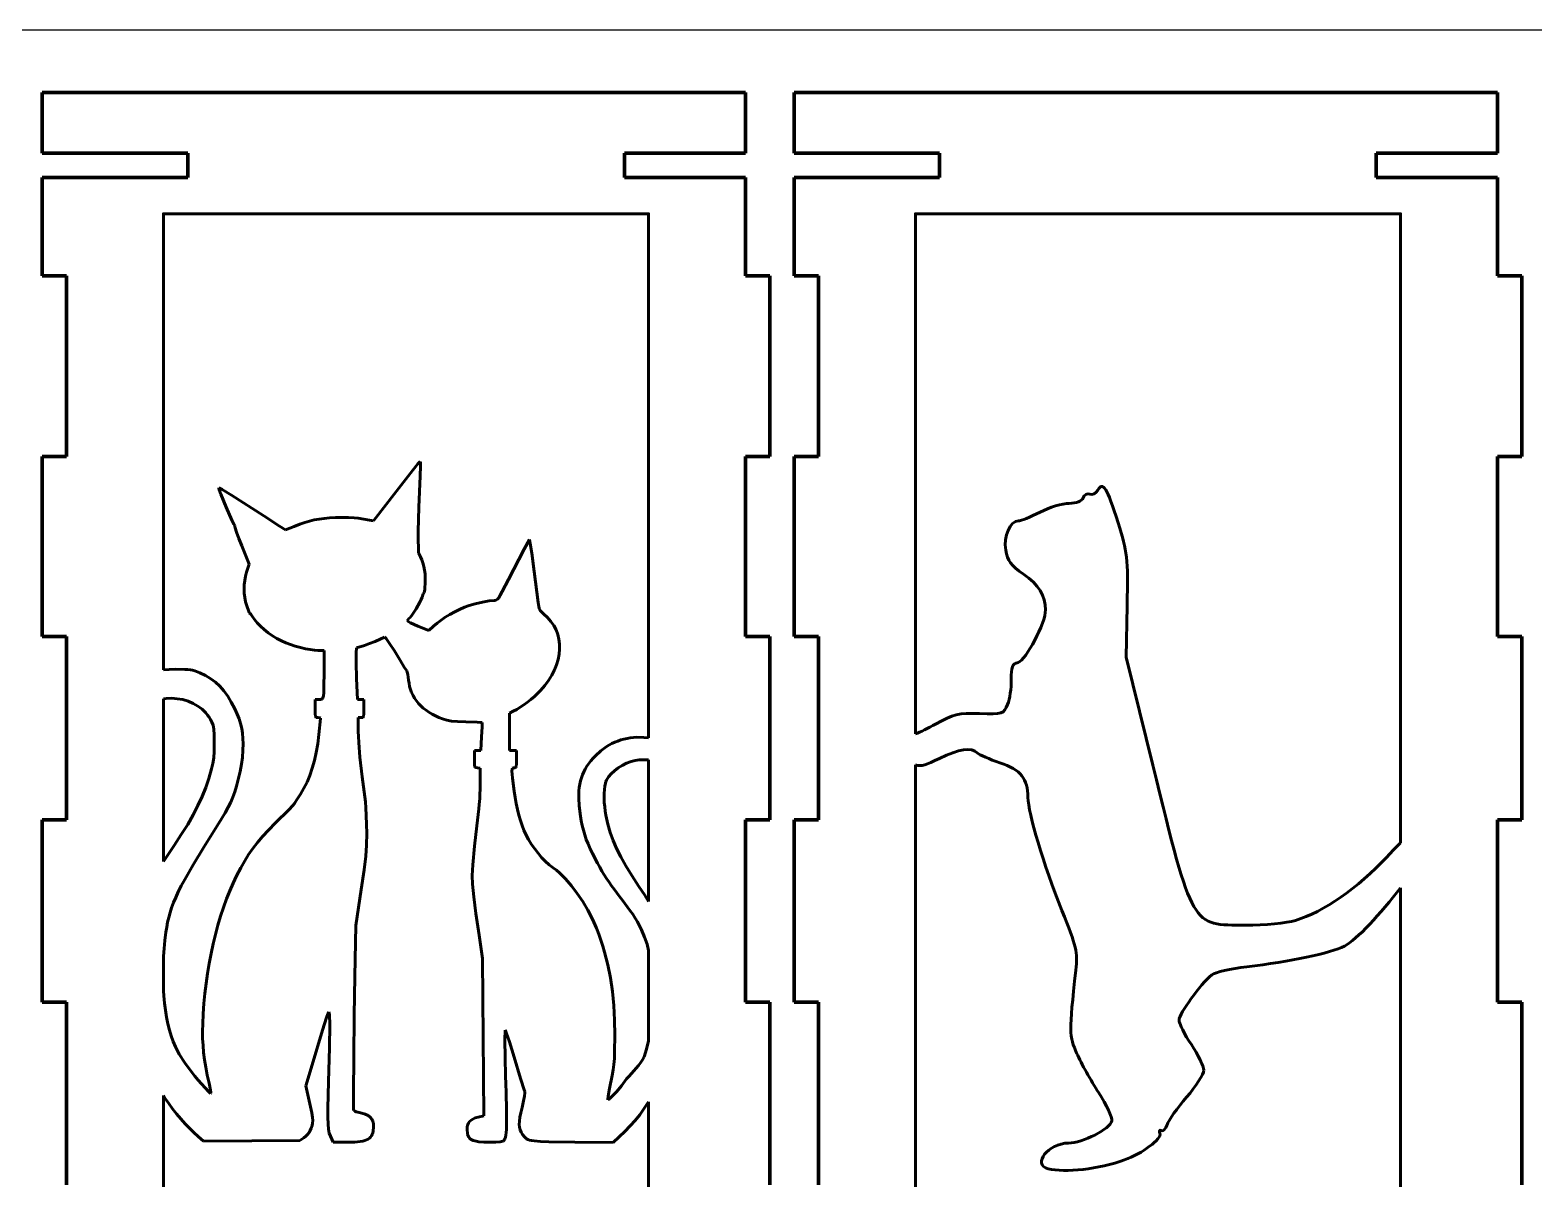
# Model space of a CAD drawing. Header units: millimetres. Extents: x 0 to 650, y 0 to 320.
# Drawn here: x 128 to 376, y 130.6 to 320 of the extents above; entities that cross this region are included whole.
import ezdxf

# ---------------------------------------------------------------- set-up
doc = ezdxf.new("R2010")
doc.units = ezdxf.units.MM
doc.layers.get('0').update_dxf_attribs({"lineweight": 70})
doc.layers.add('Внутренний контур', color=110, linetype='Continuous')
doc.layers.add('Отверстия', color=220, linetype='Continuous', lineweight=60)

msp = doc.modelspace()

# ---------------------------------------------------------------- linework, layer by layer
at = {"ltscale": 4}
for p, q in [((130, 299.72), (130, 309.72)), ((130, 309.72), (246, 309.72)), ((246, 299.72), (246, 309.72)), ((246, 299.72), (246, 309.72)), ((254, 299.72), (254, 309.72)), ((254, 309.72), (370, 309.72)), ((370, 299.72), (370, 309.72)), ((130, 299.72), (154, 299.72)), ((154, 299.72), (154, 295.72)), ((226, 299.72), (226, 295.72)), ((246, 299.72), (226, 299.72)), ((254, 299.72), (278, 299.72)), ((278, 299.72), (278, 295.72)), ((350, 299.72), (350, 295.72)), ((370, 299.72), (350, 299.72)), ((130, 279.51), (130, 295.72)), ((154, 295.72), (130, 295.72)), ((226, 295.72), (246, 295.72)), ((246, 279.51), (246, 295.72)), ((246, 279.51), (246, 295.72)), ((254, 279.5), (254, 295.72)), ((278, 295.72), (254, 295.72)), ((350, 295.72), (370, 295.72)), ((370, 279.5), (370, 295.72)), ((134, 279.51), (130, 279.51)), ((134, 249.72), (134, 279.51)), ((250, 279.51), (246, 279.51)), ((250, 279.51), (246, 279.51)), ((250, 249.72), (250, 279.51)), ((250, 249.72), (250, 279.51)), ((258, 279.5), (254, 279.5)), ((258, 249.72), (258, 279.5)), ((374, 279.5), (370, 279.5)), ((374, 249.72), (374, 279.5)), ((130, 220.04), (130, 249.72)), ((130, 249.72), (134, 249.72)), ((246, 220.04), (246, 249.72)), ((246, 249.72), (250, 249.72)), ((246, 220.04), (246, 249.72)), ((246, 249.72), (250, 249.72)), ((254, 220.03), (254, 249.72)), ((254, 249.72), (258, 249.72)), ((370, 220.03), (370, 249.72)), ((370, 249.72), (374, 249.72)), ((134, 220.04), (130, 220.04)), ((134, 189.78), (134, 220.04)), ((250, 220.04), (246, 220.04)), ((250, 220.04), (246, 220.04)), ((250, 189.78), (250, 220.04)), ((250, 189.78), (250, 220.04)), ((258, 220.03), (254, 220.03)), ((258, 189.78), (258, 220.03)), ((374, 220.03), (370, 220.03)), ((374, 189.78), (374, 220.03)), ((130, 159.72), (130, 189.78)), ((130, 189.78), (134, 189.78)), ((246, 159.72), (246, 189.78)), ((246, 189.78), (250, 189.78)), ((246, 159.72), (246, 189.78)), ((246, 189.78), (250, 189.78)), ((254, 159.72), (254, 189.78)), ((254, 189.78), (258, 189.78)), ((370, 159.72), (370, 189.78)), ((370, 189.78), (374, 189.78)), ((134, 159.72), (130, 159.72)), ((134, 129.63), (134, 159.72)), ((250, 159.72), (246, 159.72)), ((250, 159.72), (246, 159.72)), ((250, 129.63), (250, 159.72)), ((250, 129.63), (250, 159.72)), ((258, 159.72), (254, 159.72)), ((258, 129.62), (258, 159.72)), ((374, 159.72), (370, 159.72)), ((374, 129.62), (374, 159.72))]:
    msp.add_line(p, q, dxfattribs=at)
at = {"layer": 'Внутренний контур'}
msp.add_lwpolyline([(0, 0), (650, 0), (650, 320), (0, 320)], close=True, dxfattribs=at)
at = {"layer": 'Отверстия'}
for p, q in [((191.96, 248.48), (191.1, 247.44)), ((192.31, 248.87), (191.96, 248.48)), ((192.34, 248.82), (192.31, 248.87)), ((192.37, 248.68), (192.34, 248.82)), ((192.35, 246.48), (192.39, 248.17)), ((192.39, 248.17), (192.37, 248.68)), ((191.1, 247.44), (188.41, 243.99)), ((192.13, 241.34), (192.35, 246.48)), ((159.69, 244.23), (159.14, 244.53)), ((159.14, 244.53), (159.15, 244.43)), ((159.15, 244.43), (159.21, 244.21)), ((159.21, 244.21), (159.48, 243.47)), ((159.48, 243.47), (160.35, 241.32)), ((161.2, 243.3), (159.69, 244.23)), ((166.54, 239.9), (161.2, 243.3)), ((188.41, 243.99), (184.65, 239.11)), ((160.35, 241.32), (161.27, 239.21)), ((192.02, 237.35), (192.13, 241.34)), ((161.27, 239.21), (161.6, 238.54)), ((161.6, 238.54), (161.7, 238.37)), ((161.7, 238.37), (161.75, 238.32)), ((161.75, 238.32), (161.83, 238.35)), ((161.83, 238.35), (161.79, 238.24)), ((161.79, 238.24), (161.79, 238.14)), ((161.79, 238.14), (161.83, 237.92)), ((169.13, 238.23), (166.54, 239.9)), ((170.13, 237.59), (169.13, 238.23)), ((171.57, 238.18), (170.13, 237.59)), ((172.47, 238.52), (171.57, 238.18)), ((173.3, 238.81), (172.47, 238.52)), ((174.09, 239.05), (173.3, 238.81)), ((174.87, 239.24), (174.09, 239.05)), ((175.67, 239.38), (174.87, 239.24)), ((176.5, 239.49), (175.67, 239.38)), ((177.39, 239.57), (176.5, 239.49)), ((178.37, 239.62), (177.39, 239.57)), ((179.47, 239.65), (178.37, 239.62)), ((180.53, 239.64), (179.47, 239.65)), ((181.44, 239.6), (180.53, 239.64)), ((182.12, 239.52), (181.44, 239.6)), ((184, 239.22), (182.12, 239.52)), ((184.65, 239.11), (184, 239.22)), ((161.83, 237.92), (162.06, 237.2)), ((162.06, 237.2), (162.43, 236.18)), ((162.43, 236.18), (162.9, 234.98)), ((192.01, 235.84), (192.02, 237.35)), ((192.03, 234.69), (192.01, 235.84)), ((210.35, 236.01), (209.5, 234.42)), ((210.49, 235.36), (210.35, 236.01)), ((162.9, 234.98), (164.13, 231.92)), ((192.07, 233.93), (192.03, 234.69)), ((192.1, 233.7), (192.07, 233.93)), ((192.14, 233.58), (192.1, 233.7)), ((192.39, 233.15), (192.14, 233.58)), ((192.6, 232.67), (192.39, 233.15)), ((209.5, 234.42), (206.88, 229.4)), ((210.73, 233.74), (210.49, 235.36)), ((211.12, 230.76), (210.73, 233.74)), ((164.13, 231.92), (163.71, 230.64)), ((192.78, 232.14), (192.6, 232.67)), ((192.93, 231.57), (192.78, 232.14)), ((193.05, 230.96), (192.93, 231.57)), ((193.13, 230.34), (193.05, 230.96)), ((211.78, 225.61), (211.12, 230.76)), ((163.31, 228.55), (163.28, 227.84)), ((163.39, 229.26), (163.31, 228.55)), ((163.52, 229.95), (163.39, 229.26)), ((163.71, 230.64), (163.52, 229.95)), ((193.1, 227.8), (193.17, 229.04)), ((193.17, 229.69), (193.13, 230.34)), ((193.17, 229.04), (193.17, 229.69)), ((206.88, 229.4), (205.87, 227.44)), ((163.28, 227.84), (163.31, 227.14)), ((163.31, 227.14), (163.39, 226.44)), ((163.39, 226.44), (163.53, 225.76)), ((163.53, 225.76), (163.72, 225.09)), ((192.28, 225.66), (192.5, 226.13)), ((192.5, 226.13), (192.64, 226.49)), ((192.64, 226.49), (192.84, 227.06)), ((192.84, 227.06), (192.93, 227.23)), ((192.93, 227.23), (193, 227.29)), ((193, 227.29), (193.05, 227.43)), ((193.05, 227.43), (193.1, 227.8)), ((202.6, 225.69), (201.41, 225.42)), ((203.73, 225.9), (202.6, 225.69)), ((204.52, 225.98), (203.73, 225.9)), ((204.73, 225.98), (204.52, 225.98)), ((204.9, 226.04), (204.73, 225.98)), ((205.08, 226.17), (204.9, 226.04)), ((205.28, 226.42), (205.08, 226.17)), ((205.54, 226.83), (205.28, 226.42)), ((205.87, 227.44), (205.54, 226.83)), ((163.72, 225.09), (164.06, 224.15)), ((164.06, 224.15), (164.18, 223.89)), ((164.18, 223.89), (164.25, 223.81)), ((164.25, 223.81), (164.31, 223.81)), ((164.31, 223.81), (164.4, 223.72)), ((164.4, 223.72), (164.64, 223.36)), ((164.64, 223.36), (164.99, 222.83)), ((190.47, 222.97), (190.71, 223.22)), ((190.71, 223.22), (191, 223.59)), ((191, 223.59), (191.66, 224.59)), ((191.66, 224.59), (192.28, 225.66)), ((196.48, 223.21), (195.77, 222.73)), ((197.24, 223.67), (196.48, 223.21)), ((198.03, 224.1), (197.24, 223.67)), ((198.83, 224.49), (198.03, 224.1)), ((199.63, 224.84), (198.83, 224.49)), ((200.43, 225.14), (199.63, 224.84)), ((201.41, 225.42), (200.43, 225.14)), ((211.89, 224.94), (211.78, 225.61)), ((211.95, 224.69), (211.89, 224.94)), ((212.03, 224.49), (211.95, 224.69)), ((212.14, 224.31), (212.03, 224.49)), ((212.28, 224.15), (212.14, 224.31)), ((212.69, 223.77), (212.28, 224.15)), ((213.34, 223.17), (212.69, 223.77)), ((164.99, 222.83), (165.44, 222.28)), ((165.44, 222.28), (165.98, 221.72)), ((165.98, 221.72), (166.59, 221.17)), ((166.59, 221.17), (167.26, 220.64)), ((190.19, 222.6), (190.27, 222.77)), ((190.33, 222.49), (190.19, 222.6)), ((190.27, 222.77), (190.47, 222.97)), ((190.71, 222.3), (190.33, 222.49)), ((191.96, 221.75), (190.71, 222.3)), ((193.74, 221.03), (191.96, 221.75)), ((194.52, 221.74), (193.74, 221.03)), ((195.11, 222.24), (194.52, 221.74)), ((195.77, 222.73), (195.11, 222.24)), ((213.9, 222.52), (213.34, 223.17)), ((214.36, 221.84), (213.9, 222.52)), ((214.74, 221.11), (214.36, 221.84)), ((215.02, 220.35), (214.74, 221.11)), ((167.26, 220.64), (167.98, 220.15)), ((167.98, 220.15), (168.72, 219.69)), ((168.72, 219.69), (169.48, 219.29)), ((169.48, 219.29), (170.15, 219)), ((170.15, 219), (170.92, 218.71)), ((170.92, 218.71), (171.74, 218.45)), ((171.74, 218.45), (172.58, 218.21)), ((181.84, 218.13), (183.15, 218.56)), ((183.15, 218.56), (184, 218.85)), ((184, 218.85), (184.89, 219.2)), ((184.89, 219.2), (185.74, 219.57)), ((185.74, 219.57), (186.47, 219.92)), ((186.47, 219.92), (186.56, 219.87)), ((186.56, 219.87), (186.74, 219.67)), ((186.74, 219.67), (187.3, 218.88)), ((187.3, 218.88), (188.09, 217.63)), ((215.21, 219.56), (215.02, 220.35)), ((215.31, 218.75), (215.21, 219.56)), ((215.33, 217.93), (215.31, 218.75)), ((172.58, 218.21), (173.41, 218.01)), ((173.41, 218.01), (174.2, 217.85)), ((174.2, 217.85), (174.9, 217.75)), ((174.9, 217.75), (175.48, 217.72)), ((175.48, 217.72), (176.49, 217.72)), ((176.49, 217.72), (176.49, 214.27)), ((181.77, 217.31), (181.84, 218.13)), ((181.77, 215.73), (181.77, 217.31)), ((188.09, 217.63), (189.06, 216.03)), ((189.06, 216.03), (189.71, 214.95)), ((214.81, 215.36), (215.07, 216.23)), ((215.07, 216.23), (215.24, 217.08)), ((215.24, 217.08), (215.33, 217.93)), ((150.96, 214.6), (150, 214.54)), ((151.99, 214.62), (150.96, 214.6)), ((153.5, 214.6), (151.99, 214.62)), ((154.02, 214.58), (153.5, 214.6)), ((154.44, 214.53), (154.02, 214.58)), ((154.81, 214.46), (154.44, 214.53)), ((155.16, 214.36), (154.81, 214.46)), ((155.97, 214.03), (155.16, 214.36)), ((156.94, 213.57), (155.97, 214.03)), ((157.81, 213.05), (156.94, 213.57)), ((176.49, 214.27), (176.45, 211.66)), ((181.84, 213.07), (181.77, 215.73)), ((189.71, 214.95), (190.11, 214.34)), ((190.11, 214.34), (190.2, 214.13)), ((190.2, 214.13), (190.29, 213.78)), ((190.29, 213.78), (190.37, 213.33)), ((190.37, 213.33), (190.42, 212.83)), ((213.49, 212.78), (214.02, 213.64)), ((214.02, 213.64), (214.46, 214.5)), ((214.46, 214.5), (214.81, 215.36)), ((158.59, 212.47), (157.81, 213.05)), ((159.31, 211.82), (158.59, 212.47)), ((159.97, 211.06), (159.31, 211.82)), ((160.59, 210.2), (159.97, 211.06)), ((176.45, 211.66), (176.42, 210.73)), ((181.97, 209.65), (181.84, 213.07)), ((190.42, 212.83), (190.49, 212.3)), ((190.49, 212.3), (190.59, 211.78)), ((190.59, 211.78), (190.74, 211.28)), ((190.74, 211.28), (190.92, 210.79)), ((211.68, 210.62), (212.16, 211.11)), ((212.16, 211.11), (212.87, 211.94)), ((212.87, 211.94), (213.49, 212.78)), ((150, 209.76), (150.42, 209.81)), ((150.42, 209.81), (151.36, 209.84)), ((151.36, 209.84), (152.28, 209.77)), ((152.28, 209.77), (153.18, 209.61)), ((153.18, 209.61), (154.06, 209.35)), ((154.06, 209.35), (154.88, 209)), ((154.88, 209), (155.66, 208.56)), ((155.66, 208.56), (156.02, 208.31)), ((161.18, 209.22), (160.59, 210.2)), ((161.76, 208.11), (161.18, 209.22)), ((175.62, 209.65), (174.99, 209.65)), ((174.99, 209.65), (174.99, 208.14)), ((175.96, 209.66), (175.62, 209.65)), ((176.08, 209.69), (175.96, 209.66)), ((176.17, 209.74), (176.08, 209.69)), ((176.24, 209.82), (176.17, 209.74)), ((176.29, 209.92), (176.24, 209.82)), ((176.37, 210.23), (176.29, 209.92)), ((176.42, 210.73), (176.37, 210.23)), ((182.52, 209.65), (181.97, 209.65)), ((183.06, 209.65), (182.52, 209.65)), ((183.06, 208.14), (183.06, 209.65)), ((190.92, 210.79), (191.15, 210.31)), ((191.15, 210.31), (191.42, 209.85)), ((191.42, 209.85), (191.72, 209.41)), ((191.72, 209.41), (192.06, 208.99)), ((192.06, 208.99), (192.44, 208.59)), ((192.44, 208.59), (192.85, 208.21)), ((208.25, 207.99), (208.83, 208.35)), ((208.83, 208.35), (209.43, 208.75)), ((209.43, 208.75), (210.02, 209.18)), ((210.02, 209.18), (210.6, 209.65)), ((210.6, 209.65), (211.16, 210.13)), ((211.16, 210.13), (211.68, 210.62)), ((156.02, 208.31), (156.36, 208.03)), ((156.36, 208.03), (156.69, 207.73)), ((156.69, 207.73), (156.99, 207.42)), ((156.99, 207.42), (157.27, 207.07)), ((157.27, 207.07), (157.53, 206.71)), ((157.53, 206.71), (157.76, 206.33)), ((157.76, 206.33), (157.97, 205.92)), ((157.97, 205.92), (158.18, 205.38)), ((162.15, 207.24), (161.76, 208.11)), ((162.47, 206.43), (162.15, 207.24)), ((162.72, 205.65), (162.47, 206.43)), ((174.99, 208.14), (175, 207.29)), ((175, 207.29), (175.05, 206.84)), ((175.05, 206.84), (175.1, 206.73)), ((175.1, 206.73), (175.19, 206.67)), ((175.19, 206.67), (175.46, 206.64)), ((175.46, 206.64), (175.79, 206.6)), ((175.92, 206.5), (175.64, 203.85)), ((175.79, 206.6), (175.89, 206.56)), ((175.89, 206.56), (175.92, 206.5)), ((182.12, 204.36), (182.12, 206.64)), ((182.12, 206.64), (182.59, 206.64)), ((182.59, 206.64), (182.86, 206.67)), ((182.86, 206.67), (182.94, 206.73)), ((182.94, 206.73), (183, 206.84)), ((183, 206.84), (183.05, 207.29)), ((183.05, 207.29), (183.06, 208.14)), ((192.85, 208.21), (193.3, 207.85)), ((193.3, 207.85), (193.78, 207.52)), ((193.78, 207.52), (194.3, 207.21)), ((194.3, 207.21), (194.85, 206.92)), ((194.85, 206.92), (195.42, 206.66)), ((195.42, 206.66), (196.03, 206.43)), ((196.03, 206.43), (196.74, 206.21)), ((196.74, 206.21), (197.5, 206.08)), ((197.5, 206.08), (198.48, 206)), ((198.48, 206), (199.84, 205.95)), ((199.84, 205.95), (201.71, 205.89)), ((201.71, 205.89), (202.29, 205.85)), ((202.29, 205.85), (202.53, 205.82)), ((207.08, 207.38), (207.69, 207.69)), ((207.08, 204.29), (207.08, 207.38)), ((207.69, 207.69), (208.25, 207.99)), ((158.18, 205.38), (158.25, 205.08)), ((158.25, 205.08), (158.3, 204.75)), ((158.3, 204.75), (158.36, 203.83)), ((158.36, 203.83), (158.37, 202.42)), ((162.91, 204.86), (162.72, 205.65)), ((163.04, 204.06), (162.91, 204.86)), ((163.11, 203.22), (163.04, 204.06)), ((175.64, 203.85), (175.44, 202.32)), ((182.14, 203.53), (182.12, 204.36)), ((182.19, 202.56), (182.14, 203.53)), ((202.47, 203.47), (202.34, 201.2)), ((202.54, 205.1), (202.47, 203.47)), ((202.53, 205.82), (202.55, 205.61)), ((202.55, 205.61), (202.54, 205.1)), ((207.08, 201.2), (207.08, 204.29)), ((227.52, 203.37), (226.97, 203.31)), ((228.08, 203.4), (227.52, 203.37)), ((229.23, 203.38), (228.08, 203.4)), ((230, 203.31), (229.23, 203.38)), ((158.35, 201.04), (158.28, 199.99)), ((158.37, 202.42), (158.35, 201.04)), ((163.02, 200.08), (163.1, 201.29)), ((163.1, 201.29), (163.13, 202.3)), ((163.13, 202.3), (163.11, 203.22)), ((175.19, 200.89), (174.89, 199.55)), ((175.44, 202.32), (175.19, 200.89)), ((182.4, 200.11), (182.19, 202.56)), ((201.8, 201.2), (201.27, 201.2)), ((201.27, 201.2), (201.27, 199.8)), ((202.34, 201.2), (201.8, 201.2)), ((207.65, 201.2), (207.08, 201.2)), ((208.21, 201.2), (207.65, 201.2)), ((208.21, 199.79), (208.21, 201.2)), ((222.11, 201.15), (221.25, 200.36)), ((222.55, 201.49), (222.11, 201.15)), ((223, 201.81), (222.55, 201.49)), ((223.46, 202.1), (223, 201.81)), ((223.93, 202.36), (223.46, 202.1)), ((224.41, 202.59), (223.93, 202.36)), ((224.9, 202.79), (224.41, 202.59)), ((225.4, 202.97), (224.9, 202.79)), ((225.92, 203.11), (225.4, 202.97)), ((226.44, 203.23), (225.92, 203.11)), ((226.97, 203.31), (226.44, 203.23)), ((158.15, 199.1), (157.94, 198.2)), ((158.28, 199.99), (158.15, 199.1)), ((162.65, 197.79), (162.88, 198.96)), ((162.88, 198.96), (163.02, 200.08)), ((174.89, 199.55), (174.54, 198.29)), ((182.76, 196.88), (182.4, 200.11)), ((201.27, 199.8), (201.27, 199.01)), ((201.27, 199.01), (201.29, 198.76)), ((201.29, 198.76), (201.33, 198.59)), ((201.33, 198.59), (201.39, 198.48)), ((201.39, 198.48), (201.48, 198.41)), ((201.48, 198.41), (201.76, 198.35)), ((207.95, 198.39), (208.04, 198.42)), ((208.04, 198.42), (208.1, 198.49)), ((208.1, 198.49), (208.15, 198.61)), ((208.15, 198.61), (208.2, 199.03)), ((208.2, 199.03), (208.21, 199.79)), ((219.83, 198.62), (219.56, 198.16)), ((220.13, 199.07), (219.83, 198.62)), ((220.47, 199.5), (220.13, 199.07)), ((220.85, 199.94), (220.47, 199.5)), ((221.25, 200.36), (220.85, 199.94)), ((224.97, 198.34), (225.64, 198.76)), ((225.64, 198.76), (226.37, 199.12)), ((226.37, 199.12), (227.14, 199.41)), ((227.14, 199.41), (227.76, 199.57)), ((227.76, 199.57), (228.47, 199.66)), ((228.47, 199.66), (229.24, 199.7)), ((229.24, 199.7), (230, 199.69)), ((157.48, 196.63), (156.97, 195.12)), ((157.94, 198.2), (157.48, 196.63)), ((162.04, 195.37), (162.33, 196.43)), ((162.33, 196.43), (162.65, 197.79)), ((173.67, 196.02), (173.15, 194.99)), ((174.13, 197.12), (173.67, 196.02)), ((174.54, 198.29), (174.13, 197.12)), ((183.29, 192.75), (182.76, 196.88)), ((201.76, 198.35), (202.25, 198.29)), ((202.25, 198.29), (202.22, 195.57)), ((207.47, 197.82), (207.5, 198.12)), ((207.5, 197.34), (207.47, 197.82)), ((207.5, 198.12), (207.57, 198.29)), ((207.56, 196.66), (207.5, 197.34)), ((207.82, 194.54), (207.56, 196.66)), ((207.57, 198.29), (207.68, 198.37)), ((207.68, 198.37), (207.84, 198.38)), ((207.84, 198.38), (207.95, 198.39)), ((218.78, 196.22), (218.66, 195.69)), ((218.93, 196.73), (218.78, 196.22)), ((219.1, 197.22), (218.93, 196.73)), ((219.31, 197.7), (219.1, 197.22)), ((219.56, 198.16), (219.31, 197.7)), ((222.87, 195.82), (222.96, 196.09)), ((222.96, 196.09), (223.08, 196.35)), ((223.08, 196.35), (223.4, 196.88)), ((223.4, 196.88), (223.84, 197.39)), ((223.84, 197.39), (224.36, 197.89)), ((224.36, 197.89), (224.97, 198.34)), ((156.38, 193.63), (155.69, 192.15)), ((156.97, 195.12), (156.38, 193.63)), ((161.08, 192.71), (161.44, 193.55)), ((161.44, 193.55), (161.75, 194.42)), ((161.75, 194.42), (162.04, 195.37)), ((172.57, 194.03), (171.92, 193.01)), ((173.15, 194.99), (172.57, 194.03)), ((202.22, 195.57), (202.15, 193.29)), ((207.97, 193.5), (207.82, 194.54)), ((208.15, 192.48), (207.97, 193.5)), ((218.48, 193.99), (218.47, 193.38)), ((218.51, 194.58), (218.48, 193.99)), ((218.57, 195.14), (218.51, 194.58)), ((218.66, 195.69), (218.57, 195.14)), ((222.68, 194.12), (222.71, 194.78)), ((222.68, 193.41), (222.68, 194.12)), ((222.71, 194.78), (222.77, 195.36)), ((222.77, 195.36), (222.87, 195.82)), ((155.69, 192.15), (154.9, 190.63)), ((160.17, 190.95), (160.67, 191.86)), ((160.67, 191.86), (161.08, 192.71)), ((170.66, 191.46), (168.5, 189.28)), ((171.33, 192.16), (170.66, 191.46)), ((171.6, 192.47), (171.33, 192.16)), ((171.92, 193.01), (171.6, 192.47)), ((183.38, 191.79), (183.29, 192.75)), ((183.45, 190.5), (183.38, 191.79)), ((202.02, 191.63), (201.66, 188.8)), ((202.08, 192.31), (202.02, 191.63)), ((202.15, 193.29), (202.08, 192.31)), ((208.36, 191.51), (208.15, 192.48)), ((208.6, 190.57), (208.36, 191.51)), ((218.47, 193.38), (218.55, 192.08)), ((218.55, 192.08), (218.75, 190.42)), ((222.7, 192.66), (222.68, 193.41)), ((222.76, 191.92), (222.7, 192.66)), ((222.85, 191.2), (222.76, 191.92)), ((222.96, 190.54), (222.85, 191.2)), ((153.99, 189.04), (152.94, 187.35)), ((154.9, 190.63), (153.99, 189.04)), ((156.66, 185.31), (158.87, 188.81)), ((158.87, 188.81), (159.58, 189.95)), ((159.58, 189.95), (160.17, 190.95)), ((168.5, 189.28), (167.34, 188.1)), ((183.5, 189.04), (183.45, 190.5)), ((183.51, 187.59), (183.5, 189.04)), ((201.66, 188.8), (201.29, 185.43)), ((208.86, 189.68), (208.6, 190.57)), ((209.14, 188.85), (208.86, 189.68)), ((209.44, 188.09), (209.14, 188.85)), ((218.75, 190.42), (218.89, 189.62)), ((218.89, 189.62), (219.05, 188.85)), ((219.05, 188.85), (219.25, 188.08)), ((223.3, 189.09), (222.96, 190.54)), ((223.69, 187.71), (223.3, 189.09)), ((152.94, 187.35), (151.74, 185.54)), ((165.49, 186.05), (164.73, 185.08)), ((166.35, 187.04), (165.49, 186.05)), ((167.34, 188.1), (166.35, 187.04)), ((183.47, 185.61), (183.51, 187.59)), ((209.76, 187.4), (209.44, 188.09)), ((210.22, 186.55), (209.76, 187.4)), ((210.7, 185.74), (210.22, 186.55)), ((219.25, 188.08), (219.47, 187.32)), ((219.47, 187.32), (219.73, 186.57)), ((219.73, 186.57), (220.03, 185.81)), ((224.16, 186.38), (223.69, 187.71)), ((224.73, 185.05), (224.16, 186.38)), ((151.74, 185.54), (150, 182.93)), ((154.89, 182.4), (156.66, 185.31)), ((164.04, 184.1), (163.39, 183.05)), ((164.73, 185.08), (164.04, 184.1)), ((183.08, 181.56), (183.35, 183.79)), ((183.35, 183.79), (183.47, 185.61)), ((201.29, 185.43), (201.01, 182.4)), ((211.22, 184.99), (210.7, 185.74)), ((211.77, 184.28), (211.22, 184.99)), ((212.35, 183.61), (211.77, 184.28)), ((212.96, 182.99), (212.35, 183.61)), ((220.03, 185.81), (220.36, 185.04)), ((220.36, 185.04), (220.73, 184.26)), ((220.73, 184.26), (221.6, 182.63)), ((225.42, 183.67), (224.73, 185.05)), ((226.25, 182.2), (225.42, 183.67)), ((153.5, 179.97), (154.89, 182.4)), ((162.74, 181.89), (162.06, 180.58)), ((163.39, 183.05), (162.74, 181.89)), ((182.6, 178.3), (183.08, 181.56)), ((201.01, 182.4), (200.89, 180.63)), ((213.61, 182.4), (212.96, 182.99)), ((214.29, 181.87), (213.61, 182.4)), ((214.79, 181.48), (214.29, 181.87)), ((215.29, 181.04), (214.79, 181.48)), ((215.79, 180.57), (215.29, 181.04)), ((227.24, 180.6), (226.25, 182.2)), ((152.44, 177.92), (152.93, 178.91)), ((152.93, 178.91), (153.5, 179.97)), ((161.49, 179.37), (160.93, 178.09)), ((162.06, 180.58), (161.49, 179.37)), ((200.89, 180.63), (200.96, 179.21)), ((200.96, 179.21), (201.17, 177.12)), ((216.29, 180.05), (215.79, 180.57)), ((217.27, 178.92), (216.29, 180.05)), ((218.23, 177.66), (217.27, 178.92)), ((228.41, 178.82), (227.24, 180.6)), ((229.37, 177.35), (228.41, 178.82)), ((151.34, 175.31), (151.65, 176.14)), ((151.65, 176.14), (152.01, 177)), ((152.01, 177), (152.44, 177.92)), ((160.4, 176.76), (159.91, 175.36)), ((160.93, 178.09), (160.4, 176.76)), ((181.71, 172.39), (182.6, 178.3)), ((201.17, 177.12), (201.53, 174.33)), ((219.13, 176.31), (218.23, 177.66)), ((219.97, 174.89), (219.13, 176.31)), ((230, 176.35), (229.37, 177.35)), ((150.68, 172.92), (150.87, 173.71)), ((150.87, 173.71), (151.08, 174.51)), ((151.08, 174.51), (151.34, 175.31)), ((159.43, 173.92), (158.99, 172.43)), ((159.91, 175.36), (159.43, 173.92)), ((201.53, 174.33), (202.05, 170.79)), ((220.73, 173.43), (219.97, 174.89)), ((150.23, 169.92), (150.4, 171.26)), ((150.4, 171.26), (150.53, 172.1)), ((150.53, 172.1), (150.68, 172.92)), ((158.99, 172.43), (158.58, 170.9)), ((181.55, 163.94), (181.71, 172.39)), ((221.39, 171.93), (220.73, 173.43)), ((221.77, 170.95), (221.39, 171.93)), ((228.17, 172.99), (228.82, 171.68)), ((228.82, 171.68), (229.33, 170.46)), ((150.09, 168.58), (150.23, 169.92)), ((158.2, 169.34), (157.86, 167.74)), ((158.58, 170.9), (158.2, 169.34)), ((202.05, 170.79), (202.62, 166.94)), ((222.12, 169.96), (221.77, 170.95)), ((222.45, 168.96), (222.12, 169.96)), ((222.75, 167.95), (222.45, 168.96)), ((229.33, 170.46), (229.74, 169.27)), ((229.74, 169.27), (230, 168.25)), ((150, 167.32), (150.09, 168.58)), ((157.86, 167.74), (157.55, 166.12)), ((202.62, 166.94), (202.72, 153.97)), ((223.03, 166.92), (222.75, 167.95)), ((223.28, 165.88), (223.03, 166.92)), ((157.27, 164.48), (157.03, 162.83)), ((157.55, 166.12), (157.27, 164.48)), ((181.45, 157.56), (181.55, 163.94)), ((223.7, 163.73), (223.28, 165.88)), ((224.03, 161.51), (223.7, 163.73)), ((150.06, 160.79), (150, 161.62)), ((157.03, 162.83), (156.83, 161.16)), ((224.26, 159.2), (224.03, 161.51)), ((150.18, 159.57), (150.06, 160.79)), ((150.33, 158.4), (150.18, 159.57)), ((156.67, 159.49), (156.55, 157.82)), ((156.83, 161.16), (156.67, 159.49)), ((224.4, 156.79), (224.26, 159.2)), ((150.52, 157.26), (150.33, 158.4)), ((150.74, 156.18), (150.52, 157.26)), ((156.55, 157.82), (156.47, 156.15)), ((176.23, 155.1), (176.88, 157.23)), ((176.88, 157.23), (177.08, 157.8)), ((177.08, 157.8), (177.23, 158.05)), ((177.23, 158.05), (177.28, 158.06)), ((177.28, 158.06), (177.32, 157.99)), ((177.32, 157.99), (177.37, 157.63)), ((177.37, 157.63), (177.41, 156.06)), ((181.37, 150.59), (181.45, 157.56)), ((224.44, 154.27), (224.4, 156.79)), ((150.99, 155.14), (150.74, 156.18)), ((151.28, 154.16), (150.99, 155.14)), ((151.6, 153.24), (151.28, 154.16)), ((156.47, 156.15), (156.44, 154.94)), ((156.44, 154.94), (156.46, 153.76)), ((156.46, 153.76), (156.52, 152.6)), ((174.52, 149.39), (176.23, 155.1)), ((177.41, 156.06), (177.36, 152.26)), ((202.72, 153.97), (202.81, 140.99)), ((206.31, 153.57), (206.33, 155.12)), ((206.33, 155.12), (206.35, 155.13)), ((206.35, 155.13), (206.39, 155.07)), ((206.39, 155.07), (206.53, 154.72)), ((206.53, 154.72), (207.04, 153.2)), ((224.4, 151.54), (224.44, 154.27)), ((151.96, 152.38), (151.6, 153.24)), ((152.24, 151.81), (151.96, 152.38)), ((152.61, 151.17), (152.24, 151.81)), ((156.52, 152.6), (156.62, 151.42)), ((156.62, 151.42), (156.77, 150.23)), ((177.36, 152.26), (177.23, 146.58)), ((206.33, 150.55), (206.31, 153.57)), ((207.04, 153.2), (207.84, 150.64)), ((224.36, 150.46), (224.4, 151.54)), ((229.66, 151.99), (229.25, 150.73)), ((230, 153.37), (229.66, 151.99)), ((153.53, 149.72), (152.61, 151.17)), ((154.61, 148.22), (153.53, 149.72)), ((156.77, 150.23), (156.97, 149)), ((156.97, 149), (157.22, 147.71)), ((173.46, 145.92), (174.52, 149.39)), ((181.33, 144.83), (181.37, 150.59)), ((206.38, 147.58), (206.33, 150.55)), ((207.84, 150.64), (208.89, 147.14)), ((224.17, 148.55), (224.28, 149.48)), ((224.28, 149.48), (224.36, 150.46)), ((155.17, 147.51), (154.61, 148.22)), ((155.72, 146.86), (155.17, 147.51)), ((157.4, 144.98), (155.72, 146.86)), ((157.22, 147.71), (157.52, 146.36)), ((157.52, 146.36), (157.75, 145.23)), ((177.23, 146.58), (177.13, 142.24)), ((206.43, 146.2), (206.38, 147.58)), ((208.89, 147.14), (209.54, 145.12)), ((223.57, 145.49), (224.02, 147.62)), ((224.02, 147.62), (224.17, 148.55)), ((226.38, 147.11), (225.51, 145.94)), ((150, 144.33), (150.29, 143.85)), ((150.29, 143.85), (150.86, 143.02)), ((157.68, 144.72), (157.4, 144.98)), ((157.75, 144.69), (157.68, 144.72)), ((157.75, 145.23), (157.8, 144.87)), ((157.79, 144.71), (157.75, 144.69)), ((157.8, 144.87), (157.79, 144.71)), ((174.04, 143.48), (173.46, 145.92)), ((181.35, 142.03), (181.33, 144.83)), ((206.49, 144.89), (206.43, 146.2)), ((206.54, 141.88), (206.49, 144.89)), ((209.54, 144.26), (209.39, 143.47)), ((209.54, 145.12), (209.57, 144.98)), ((209.59, 144.79), (209.54, 144.26)), ((209.57, 144.98), (209.59, 144.79)), ((223.27, 143.82), (223.32, 144.23)), ((223.32, 144.23), (223.57, 145.49)), ((224.05, 144.28), (223.53, 143.78)), ((224.74, 145.03), (224.05, 144.28)), ((225.51, 145.94), (224.74, 145.03)), ((150.86, 143.02), (151.48, 142.17)), ((151.48, 142.17), (152.14, 141.33)), ((174.26, 142.47), (174.04, 143.48)), ((174.44, 141.51), (174.26, 142.47)), ((174.57, 140.72), (174.44, 141.51)), ((177.13, 142.24), (177.13, 140.76)), ((181.4, 141.88), (181.35, 142.03)), ((181.54, 141.76), (181.4, 141.88)), ((181.76, 141.66), (181.54, 141.76)), ((182.07, 141.59), (181.76, 141.66)), ((182.73, 141.44), (182.07, 141.59)), ((183.28, 141.26), (182.73, 141.44)), ((206.57, 140.08), (206.54, 141.88)), ((208.93, 141.51), (208.78, 140.76)), ((209.14, 142.39), (208.93, 141.51)), ((209.39, 143.47), (209.14, 142.39)), ((223.28, 143.65), (223.27, 143.82)), ((223.36, 143.66), (223.28, 143.65)), ((223.53, 143.78), (223.36, 143.66)), ((228.53, 141.18), (229.23, 142.13)), ((229.23, 142.13), (229.89, 143.11)), ((229.89, 143.11), (230, 143.29)), ((152.14, 141.33), (152.84, 140.5)), ((152.84, 140.5), (153.55, 139.7)), ((153.55, 139.7), (154.28, 138.94)), ((154.28, 138.94), (155, 138.24)), ((174.21, 138.6), (174.38, 138.98)), ((174.38, 138.98), (174.51, 139.38)), ((174.51, 139.38), (174.59, 139.79)), ((174.61, 140.21), (174.57, 140.72)), ((174.59, 139.79), (174.61, 140.21)), ((177.13, 140.76), (177.16, 139.64)), ((177.16, 139.64), (177.24, 138.8)), ((183.73, 141.05), (183.28, 141.26)), ((184.08, 140.78), (183.73, 141.05)), ((184.34, 140.47), (184.08, 140.78)), ((184.52, 140.1), (184.34, 140.47)), ((184.61, 139.67), (184.52, 140.1)), ((184.58, 138.48), (184.64, 139.17)), ((184.64, 139.17), (184.61, 139.67)), ((200.08, 139.1), (200.06, 138.69)), ((200.15, 139.46), (200.08, 139.1)), ((200.28, 139.78), (200.15, 139.46)), ((200.47, 140.05), (200.28, 139.78)), ((200.72, 140.28), (200.47, 140.05)), ((201.03, 140.47), (200.72, 140.28)), ((201.42, 140.64), (201.03, 140.47)), ((201.87, 140.77), (201.42, 140.64)), ((202.81, 140.99), (201.87, 140.77)), ((206.56, 138.74), (206.57, 140.08)), ((208.7, 140.13), (208.67, 139.58)), ((208.67, 139.58), (208.71, 139.11)), ((208.78, 140.76), (208.7, 140.13)), ((208.71, 139.11), (208.82, 138.69)), ((226.07, 138.42), (226.95, 139.32)), ((226.95, 139.32), (227.76, 140.24)), ((227.76, 140.24), (228.53, 141.18)), ((155, 138.24), (155.71, 137.59)), ((155.71, 137.59), (156.61, 136.82)), ((156.61, 136.82), (164.55, 136.86)), ((164.55, 136.86), (172.48, 136.91)), ((172.48, 136.91), (173.17, 137.38)), ((173.17, 137.38), (173.48, 137.62)), ((173.48, 137.62), (173.76, 137.91)), ((173.76, 137.91), (174, 138.24)), ((174, 138.24), (174.21, 138.6)), ((177.24, 138.8), (177.35, 138.15)), ((177.35, 138.15), (177.52, 137.63)), ((177.52, 137.63), (177.74, 137.14)), ((177.74, 137.14), (178, 136.63)), ((178, 136.63), (180.39, 136.63)), ((180.39, 136.63), (181.53, 136.65)), ((181.53, 136.65), (182.46, 136.74)), ((182.46, 136.74), (182.85, 136.81)), ((182.85, 136.81), (183.2, 136.9)), ((183.2, 136.9), (183.5, 137.01)), ((183.5, 137.01), (183.75, 137.14)), ((183.75, 137.14), (183.97, 137.29)), ((183.97, 137.29), (184.16, 137.47)), ((184.16, 137.47), (184.31, 137.68)), ((184.31, 137.68), (184.43, 137.92)), ((184.43, 137.92), (184.52, 138.18)), ((184.52, 138.18), (184.58, 138.48)), ((200.06, 138.69), (200.11, 138.13)), ((200.11, 138.13), (200.16, 137.89)), ((200.16, 137.89), (200.24, 137.67)), ((200.24, 137.67), (200.35, 137.48)), ((200.35, 137.48), (200.48, 137.32)), ((200.48, 137.32), (200.65, 137.17)), ((200.65, 137.17), (200.84, 137.04)), ((200.84, 137.04), (201.08, 136.94)), ((201.08, 136.94), (201.35, 136.85)), ((201.35, 136.85), (202, 136.72)), ((202, 136.72), (202.84, 136.65)), ((202.84, 136.65), (203.87, 136.63)), ((203.87, 136.63), (204.81, 136.63)), ((204.81, 136.63), (205.5, 136.68)), ((205.5, 136.68), (205.77, 136.74)), ((205.77, 136.74), (205.99, 136.84)), ((205.99, 136.84), (206.17, 136.99)), ((206.17, 136.99), (206.3, 137.2)), ((206.3, 137.2), (206.41, 137.47)), ((206.41, 137.47), (206.48, 137.81)), ((206.48, 137.81), (206.53, 138.23)), ((206.53, 138.23), (206.56, 138.74)), ((208.82, 138.69), (208.98, 138.3)), ((208.98, 138.3), (209.21, 137.91)), ((209.21, 137.91), (209.51, 137.52)), ((209.51, 137.52), (209.68, 137.36)), ((209.68, 137.36), (209.87, 137.22)), ((209.87, 137.22), (210.1, 137.1)), ((210.1, 137.1), (210.38, 137)), ((210.38, 137), (210.71, 136.92)), ((210.71, 136.92), (211.11, 136.85)), ((211.11, 136.85), (212.15, 136.74)), ((212.15, 136.74), (213.56, 136.68)), ((213.56, 136.68), (217.84, 136.64)), ((217.84, 136.64), (224.18, 136.62)), ((224.18, 136.62), (225.14, 137.52)), ((225.14, 137.52), (226.07, 138.42)), ((225.14, 137.52), (225.14, 137.52))]:
    msp.add_line(p, q, dxfattribs=at)
for points in [[(150, 214.54), (150, 289.72), (230, 289.72), (230, 203.31)], [(274, 203.95), (274, 289.72), (354, 289.72), (354, 186)], [(308.91, 225.1), (308.73, 216.63), (313.13, 198.83)], [(150, 182.93), (150, 209.76)], [(230, 199.69), (230, 176.35)], [(354, 178.6), (354, 91.72), (274, 91.72), (274, 198.86)], [(150, 161.62), (150, 167.32)], [(230, 168.25), (230, 153.37)], [(230, 143.29), (230, 91.72), (150, 91.72), (150, 144.33)]]:
    msp.add_lwpolyline(points, dxfattribs=at)
msp.add_lwpolyline([(295.9, 132.27), (295.9, 132.27)], close=True, dxfattribs=at)
for points in [[(304.1, 244.17), (304.94, 245.65), (305.57, 244.63), (307.42, 238.78)], [(301.64, 242.87), (301.83, 243.37), (302.34, 243.64), (302.76, 243.47)], [(302.76, 243.47), (303.19, 243.31), (303.8, 243.62), (304.1, 244.17)], [(294.55, 240.52), (296.11, 241.32), (298.27, 241.97), (299.34, 241.97)], [(299.34, 241.97), (300.57, 241.97), (301.42, 242.3), (301.64, 242.87)], [(288.89, 234.24), (288.52, 236.54), (289.62, 239.07), (290.98, 239.07)], [(290.98, 239.07), (291.38, 239.07), (292.98, 239.73), (294.55, 240.52)], [(307.42, 238.78), (308.98, 233.88), (309.07, 233.06), (308.91, 225.1)], [(291.81, 230.3), (289.76, 231.71), (289.18, 232.5), (288.89, 234.24)], [(295.46, 224.4), (295.46, 226.78), (294.37, 228.54), (291.81, 230.3)], [(290.93, 215.75), (292.23, 216.09), (295.46, 222.26), (295.46, 224.4)], [(289.8, 212.91), (289.76, 215), (289.96, 215.5), (290.93, 215.75)], [(289.2, 208.8), (289.56, 209.67), (289.83, 211.52), (289.8, 212.91)], [(284.59, 207.33), (288.4, 207.21), (288.56, 207.26), (289.2, 208.8)], [(277.34, 205.58), (280.26, 207.23), (281.09, 207.43), (284.59, 207.33)], [(274, 203.95), (274.82, 204.26), (276.09, 204.88), (277.34, 205.58)], [(284.21, 200.83), (283.26, 201.79), (281.16, 201.48), (277.95, 199.92)], [(277.95, 199.92), (275.74, 198.84), (275.08, 198.56), (274, 198.86)], [(287.95, 199.19), (286.21, 199.78), (284.53, 200.52), (284.21, 200.83)], [(292.56, 193.5), (292.54, 196.6), (291.4, 198.02), (287.95, 199.19)], [(313.13, 198.83), (319.81, 171.82), (319.45, 172.43), (328.48, 172.43)], [(298.17, 174.85), (295.11, 182.44), (292.57, 190.88), (292.56, 193.5)], [(351.79, 183.72), (352.64, 184.62), (353.37, 185.38), (354, 186)], [(336.68, 173.21), (341.31, 174.6), (346.9, 178.48), (351.79, 183.72)], [(354, 178.6), (350.74, 174.35), (346.77, 170), (344.78, 168.99)], [(300.45, 165), (300.78, 167.99), (300.57, 168.88), (298.17, 174.85)], [(328.48, 172.43), (331.57, 172.43), (335.26, 172.78), (336.68, 173.21)], [(344.78, 168.99), (342.41, 167.78), (335.8, 166.38), (328.64, 165.58)], [(300.64, 151.23), (299.33, 154.2), (299.32, 154.63), (300.45, 165)], [(322.89, 164.24), (321.02, 162.7), (317.48, 157.83), (317.48, 156.79)], [(328.64, 165.58), (326.01, 165.28), (323.42, 164.68), (322.89, 164.24)], [(317.48, 156.79), (317.48, 156.21), (318.39, 154.39), (319.51, 152.73)], [(319.51, 152.73), (320.63, 151.07), (321.54, 149.17), (321.54, 148.51)], [(304.23, 144.79), (302.95, 146.77), (301.33, 149.67), (300.64, 151.23)], [(321.54, 148.51), (321.54, 147.85), (320.27, 145.86), (318.73, 144.08)], [(306.38, 140.16), (306.48, 140.73), (305.52, 142.82), (304.23, 144.79)], [(318.73, 144.08), (317.18, 142.3), (315.73, 140.26), (315.5, 139.53)], [(299.23, 136.5), (301.58, 136.5), (306.13, 138.83), (306.38, 140.16)], [(315.5, 139.53), (315.27, 138.81), (314.84, 138.37), (314.55, 138.55)], [(295.9, 132.27), (293.16, 132.98), (295.94, 136.5), (299.23, 136.5)], [(314.33, 138.08), (314.66, 137.2), (311.41, 134.77), (308.5, 133.72)], [(314.55, 138.55), (314.26, 138.73), (314.16, 138.52), (314.33, 138.08)], [(308.5, 133.72), (304.31, 132.22), (298.61, 131.56), (295.9, 132.27)]]:
    msp.add_open_spline(points, degree=3, dxfattribs=at)
at = {"layer": 'Отверстия', "ltscale": 100}
for points, start_tangent, end_tangent in [([(221.6, 182.63), (228.17, 172.99)], (0.444095, -0.89598), (0.518596, -0.85502)), ([(229.25, 150.73), (226.38, 147.11)], (-0.439272, -0.898354), (-0.669036, -0.74323))]:
    msp.add_spline(points, degree=3, dxfattribs=dict(at, start_tangent=start_tangent, end_tangent=end_tangent))

doc.saveas('drawing.dxf')
